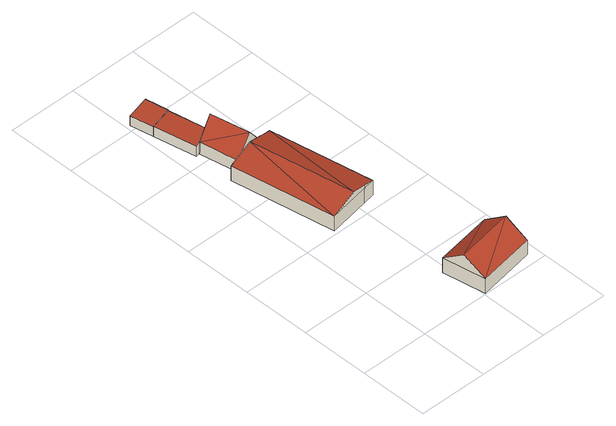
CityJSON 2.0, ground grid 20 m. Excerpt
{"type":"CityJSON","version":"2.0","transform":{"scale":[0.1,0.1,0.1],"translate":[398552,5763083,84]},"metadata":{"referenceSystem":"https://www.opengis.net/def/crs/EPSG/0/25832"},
"CityObjects":{
"building1":{"type":"Building","attributes":{"Gemeindeschluessel":"05515000","Geometrietyp2DReferenz":"3000","function":"31001_2700","roofType":"3100","measuredHeight":8.93},"geometry":[{"type":"Solid","lod":"2","boundaries":[[[[0,1,2,3]],[[4,5,1,0]],[[6,7,5,4]],[[3,2,7,6]],[[0,8,4]],[[6,9,3]],[[0,3,9]],[[9,8,0]],[[8,9,6]],[[6,4,8]],[[1,5,7,2]]]],"semantics":{"surfaces":[{"type":"WallSurface"},{"type":"RoofSurface"},{"type":"GroundSurface"}],"values":[[0,0,0,0,0,0,1,1,1,1,2]]}}]},
"building2":{"type":"Building","attributes":{"Gemeindeschluessel":"05515000","Geometrietyp2DReferenz":"3000","function":"31001_2000","roofType":"3100","measuredHeight":6.71},"geometry":[{"type":"Solid","lod":"2","boundaries":[[[[10,11,12,13]],[[14,15,11,10]],[[16,17,15,14]],[[18,19,17,16]],[[20,21,19,18]],[[22,23,21,20]],[[13,12,23,22]],[[24,13,22,25]],[[26,27,28,25,22]],[[25,28,14]],[[16,14,28]],[[27,26,20,18]],[[28,27,18,16]],[[26,22,20]],[[24,25,14,10]],[[24,10,13]],[[11,15,17,19,21,23,12]]]],"semantics":{"surfaces":[{"type":"WallSurface"},{"type":"RoofSurface"},{"type":"GroundSurface"}],"values":[[0,0,0,0,0,0,0,1,1,1,1,0,0,0,0,0,2]]}}]},
"building3":{"type":"Building","attributes":{"Gemeindeschluessel":"05515000","Geometrietyp2DReferenz":"3000","function":"31001_2460","roofType":"2100","measuredHeight":3.66},"geometry":[{"type":"Solid","lod":"2","boundaries":[[[[29,30,31,32]],[[33,34,30,29]],[[35,36,34,33]],[[37,38,36,35]],[[32,31,38,37]],[[35,33,29,32,37]],[[30,34,36,38,31]]]],"semantics":{"surfaces":[{"type":"WallSurface"},{"type":"RoofSurface"},{"type":"GroundSurface"}],"values":[[0,0,0,0,0,1,2]]}}]},
"building4":{"type":"Building","attributes":{"Gemeindeschluessel":"05515000","Geometrietyp2DReferenz":"3000","function":"31001_2460","roofType":"2100","measuredHeight":3.89},"geometry":[{"type":"Solid","lod":"2","boundaries":[[[[39,40,41,42]],[[43,44,40,39]],[[45,46,44,43]],[[42,41,46,45]],[[43,39,42,45]],[[40,44,46,41]]]],"semantics":{"surfaces":[{"type":"WallSurface"},{"type":"RoofSurface"},{"type":"GroundSurface"}],"values":[[0,0,0,0,1,2]]}}]},
"building5":{"type":"Building","attributes":{"Gemeindeschluessel":"05515000","Geometrietyp2DReferenz":"3000","function":"31001_2700","roofType":"5000","measuredHeight":9.48},"geometry":[{"type":"Solid","lod":"2","boundaries":[[[[47,48,49,50]],[[51,52,48,47]],[[53,54,52,51]],[[50,49,54,53]],[[47,50,55,56]],[[56,55,53]],[[53,51,56]],[[47,56,51]],[[53,55,50]],[[48,52,54,49]]]],"semantics":{"surfaces":[{"type":"WallSurface"},{"type":"RoofSurface"},{"type":"GroundSurface"}],"values":[[0,0,0,0,1,1,1,0,0,2]]}}]}
},
"vertices":[
[202,1,51],[202,1,5],[370,30,5],[370,30,51],[181,126,51],[181,126,5],[348,154,51],[348,154,5],[192,63,95],[359,92,95],
[222,433,49],[222,433,3],[256,439,3],[256,439,49],[101,412,49],[101,412,3],[49,711,49],[49,711,3],[168,732,49],[168,732,3],[170,732,49],[170,732,3],[203,738,49],[203,738,3],[222,433,58],[179,426,70],[170,732,58],[168,732,59],[126,725,70],
[22,948,39],[22,948,8],[46,826,8],[46,826,39],[83,960,44],[83,960,8],[107,840,44],[107,840,8],[60,829,40],[60,829,8],
[22,948,38],[22,948,7],[83,960,7],[83,960,46],[10,1015,38],[10,1015,7],[71,1026,46],[71,1026,7],
[168,732,43],[168,732,5],[146,848,5],[146,848,43],[80,717,43],[80,717,5],[60,829,43],[60,829,5],[103,839,100],[126,725,100]
]}
